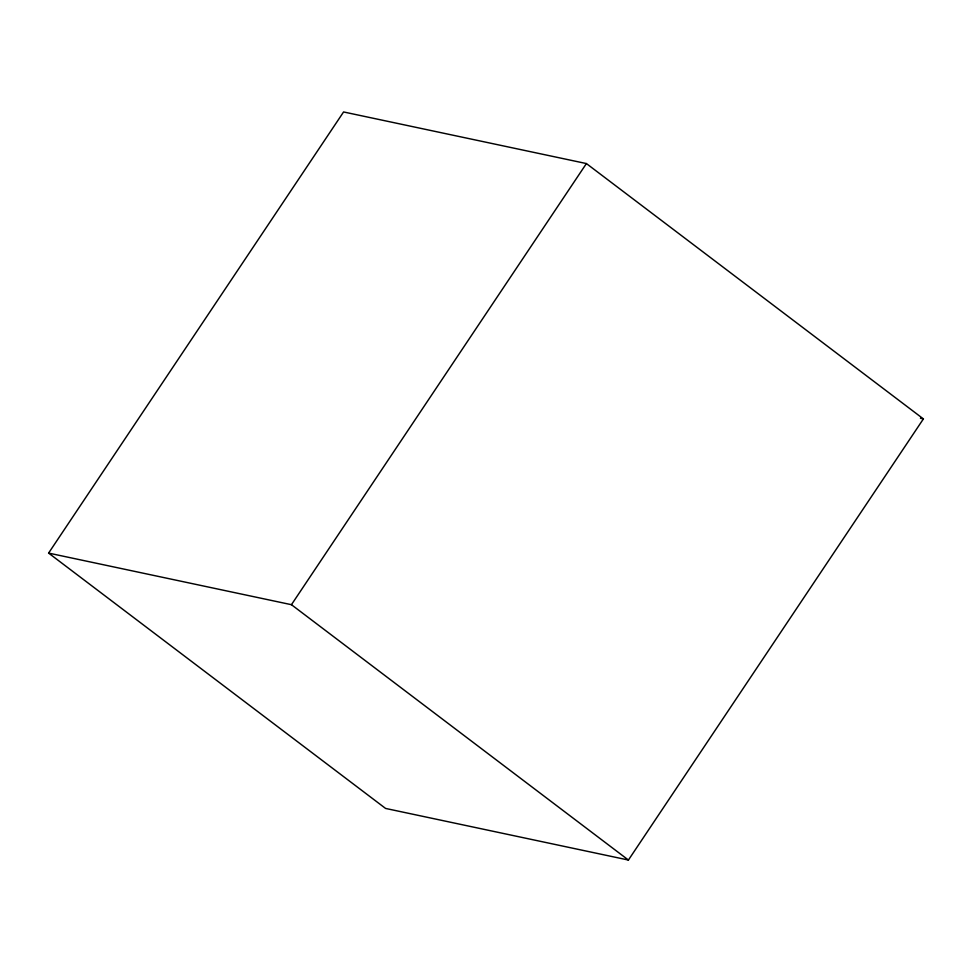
<?xml version="1.0" encoding="UTF-8"?>
<svg xmlns="http://www.w3.org/2000/svg" width="972" height="972" viewBox="0 0 972 972"><rect width="100%" height="100%" fill="white"/><g stroke="black" fill="none" stroke-linecap="round" stroke-linejoin="round"><path stroke-width="1.46" d="M48.6 553.092L343.578 111.962L586.408 163.563L923.4 418.908L628.422 860.038L385.592 808.437L48.6 553.092L291.442 604.693L628.422 860.038M291.442 604.693L586.408 163.563M920.435 418.276L923.4 418.908"/></g></svg>
